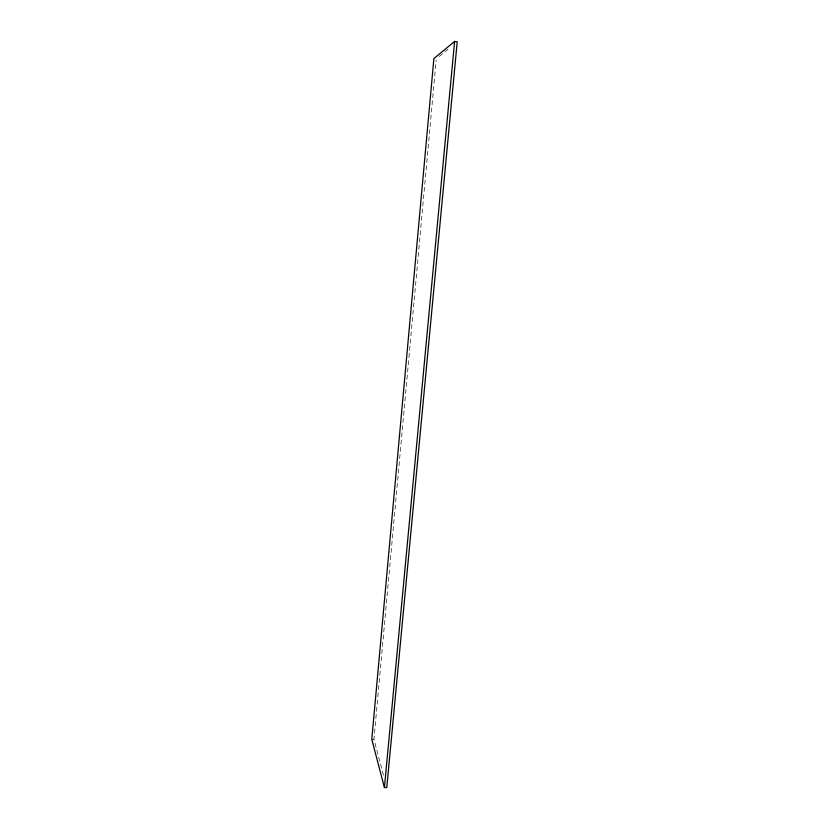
<?xml version="1.0" encoding="UTF-8"?>
<svg xmlns="http://www.w3.org/2000/svg" width="829" height="829" viewBox="0 0 829 829"><rect width="100%" height="100%" fill="white"/><g stroke="black" fill="none" stroke-linecap="round" stroke-linejoin="round"><path stroke-width="0.62" stroke-dasharray="4.14 3.11" d="M383.485 775.188L373.941 739.354L436.158 60.144M439.266 56.413L450.24 47.471M371.786 739.323L373.941 739.354"/><path stroke-width="1.24" d="M384.418 787.529L454.593 41.45L457.214 41.771L386.78 787.55L384.418 787.529L371.786 739.323L433.888 58.558L454.593 41.45"/></g></svg>
